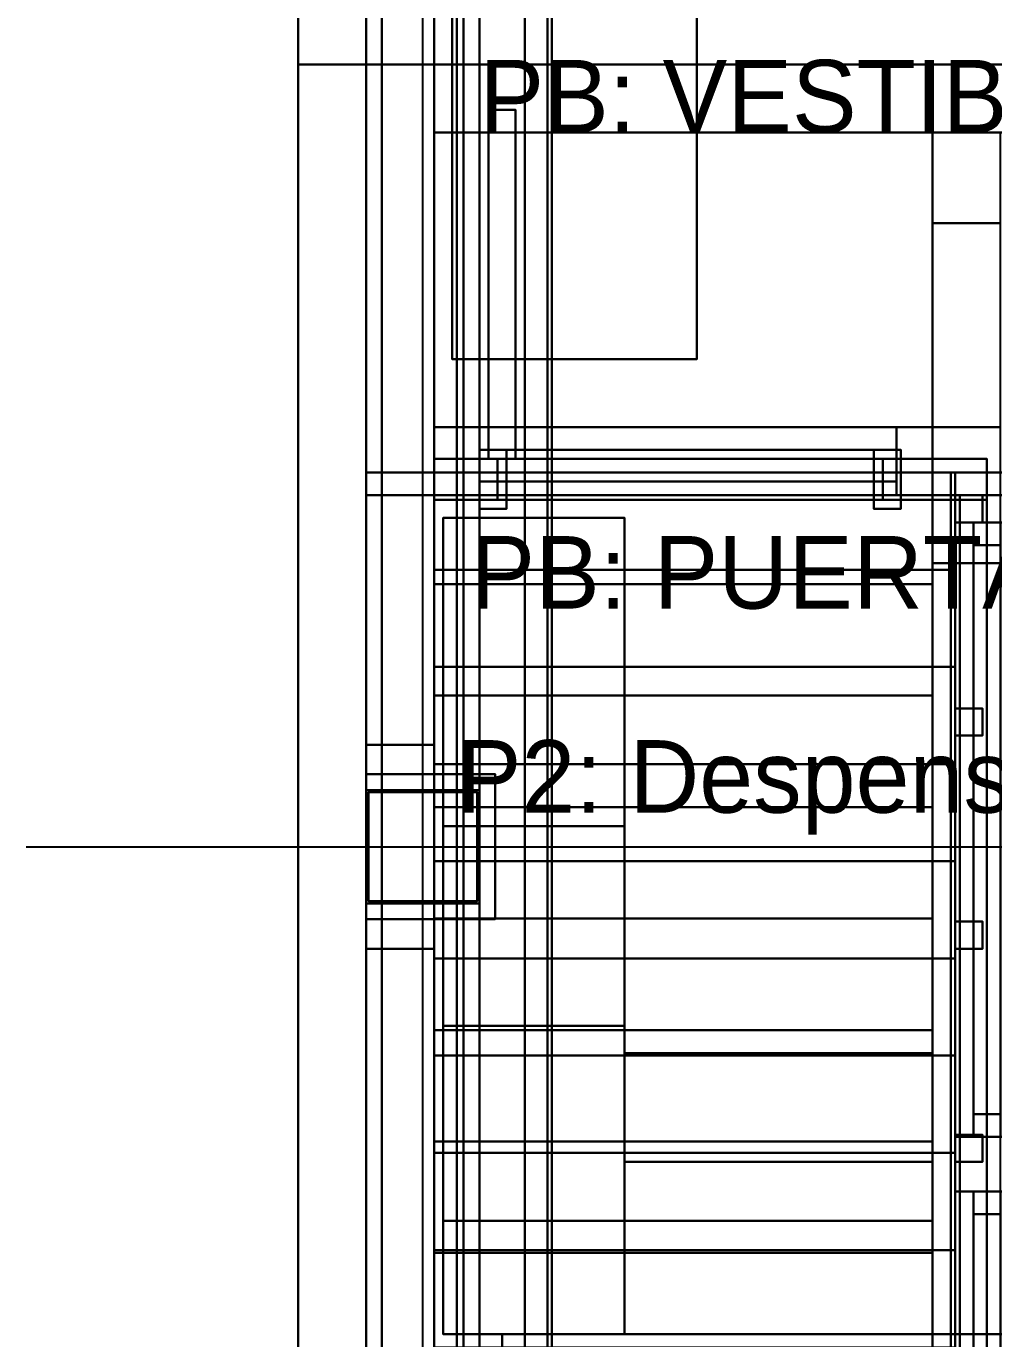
# Model space of a CAD drawing. Header units: metres. Extents: x -1 to 116, y -1 to 42.
# Drawn here: x -0.6 to 1.535, y 8.49 to 11.384 of the extents above; entities that cross this region are included whole.
import ezdxf

# ---------------------------------------------------------------- set-up
doc = ezdxf.new("R2010")
doc.units = ezdxf.units.M
for name, color, linetype in [('BALCONES_BARANDAS_3D', 30, 'CONTINUOUS'), ('CANALON_OCULTO_PROPIO_3D', 8, 'CONTINUOUS'), ('CARPINTERIA_RUSTICA_3D', 8, 'CONTINUOUS'), ('CERCA_PERIMETRAL_3D', 8, 'CONTINUOUS'), ('COLUMNAS_3D', 1, 'CONTINUOUS'), ('CUBIERTA_CHALET_3D', 9, 'CONTINUOUS'), ('EJES_ESTRUCTURALES', 1, 'CONTINUOUS'), ('ESCALERA_2D', 7, 'CONTINUOUS'), ('ESCALERA_3D', 7, 'CONTINUOUS'), ('ESTRUCTURA_MADERA_CHALET_3D', 34, 'CONTINUOUS'), ('LOSA_PISO_3D', 8, 'CONTINUOUS'), ('MUROS_EXTERIORES_3D', 7, 'CONTINUOUS'), ('MUROS_INTERIORES_3D', 7, 'CONTINUOUS'), ('P2_COLUMNAS_3D', 1, 'CONTINUOUS'), ('P2_LOSA_PISO_3D', 8, 'CONTINUOUS'), ('P2_MUROS_EXT_3D', 34, 'CONTINUOUS'), ('P2_MUROS_INT_3D', 6, 'CONTINUOUS'), ('P2_ROTULOS', 6, 'CONTINUOUS'), ('P3_COLUMNAS_METAL_NEGRO_3D', 8, 'CONTINUOUS'), ('P3_ESCALERA_3D', 30, 'CONTINUOUS'), ('P3_LOSA_STEELDECK_3D', 8, 'CONTINUOUS'), ('P3_MOBILIARIO_PRIVADO_3D', 34, 'CONTINUOUS'), ('P3_MUROS_EXT_3D', 34, 'CONTINUOUS'), ('ROTULOS_TEXTO', 2, 'CONTINUOUS'), ('SOTANO_COLUMNAS_3D', 1, 'CONTINUOUS'), ('SOTANO_LOSA_3D', 8, 'CONTINUOUS'), ('SOTANO_MUROS_EXT_3D', 4, 'CONTINUOUS'), ('SOTANO_MUROS_INT_3D', 4, 'CONTINUOUS'), ('TERRENO_3D', 3, 'CONTINUOUS')]:
    doc.layers.add(name, color=color, linetype=linetype)

msp = doc.modelspace()

# ---------------------------------------------------------------- linework, layer by layer
at = {"layer": 'BALCONES_BARANDAS_3D', "color": 30}
for points in [[(1.44, 7.45, 3.92), (1.52, 7.45, 3.92), (1.52, 10.4, 6.92), (1.44, 10.4, 6.92)], [(1.44, 7.45, 4), (1.52, 7.45, 4), (1.52, 10.4, 7), (1.44, 10.4, 7)], [(1.44, 10.4, 6.92), (1.52, 10.4, 6.92), (1.52, 10.4, 7), (1.44, 10.4, 7)], [(1.44, 7.45, 3.92), (1.44, 10.4, 6.92), (1.44, 10.4, 7), (1.44, 7.45, 4)], [(1.52, 7.45, 3.92), (1.52, 10.4, 6.92), (1.52, 10.4, 7), (1.52, 7.45, 4)], [(1.44, 7.4, 6.97), (1.6, 7.4, 6.97), (1.6, 10.35, 6.97), (1.44, 10.35, 6.97)], [(1.44, 7.4, 7.05), (1.6, 7.4, 7.05), (1.6, 10.35, 7.05), (1.44, 10.35, 7.05)], [(1.44, 10.35, 6.97), (1.6, 10.35, 6.97), (1.6, 10.35, 7.05), (1.44, 10.35, 7.05)], [(1.44, 7.4, 6.97), (1.44, 10.35, 6.97), (1.44, 10.35, 7.05), (1.44, 7.4, 7.05)], [(1.45, 10.29, 6), (1.51, 10.29, 6), (1.51, 10.35, 6), (1.45, 10.35, 6)], [(1.45, 10.29, 6.94), (1.51, 10.29, 6.94), (1.51, 10.35, 6.94), (1.45, 10.35, 6.94)], [(1.45, 10.35, 6), (1.51, 10.35, 6), (1.51, 10.35, 6.94), (1.45, 10.35, 6.94)], [(1.45, 10.29, 6), (1.45, 10.35, 6), (1.45, 10.35, 6.94), (1.45, 10.29, 6.94)], [(1.45, 10.29, 6), (1.59, 10.29, 6), (1.59, 10.35, 6), (1.45, 10.35, 6)], [(1.45, 10.29, 7.05), (1.59, 10.29, 7.05), (1.59, 10.35, 7.05), (1.45, 10.35, 7.05)], [(1.45, 10.35, 6), (1.59, 10.35, 6), (1.59, 10.35, 7.05), (1.45, 10.35, 7.05)], [(1.45, 10.29, 6), (1.45, 10.35, 6), (1.45, 10.35, 7.05), (1.45, 10.29, 7.05)], [(1.46, 7.4, 6.05), (1.58, 7.4, 6.05), (1.58, 10.35, 6.05), (1.46, 10.35, 6.05)], [(1.46, 7.4, 6.13), (1.58, 7.4, 6.13), (1.58, 10.35, 6.13), (1.46, 10.35, 6.13)], [(1.46, 10.35, 6.05), (1.58, 10.35, 6.05), (1.58, 10.35, 6.13), (1.46, 10.35, 6.13)], [(1.46, 7.4, 6.05), (1.46, 10.35, 6.05), (1.46, 10.35, 6.13), (1.46, 7.4, 6.13)], [(1.51, 10.29, 6), (1.51, 10.35, 6), (1.51, 10.35, 6.94), (1.51, 10.29, 6.94)], [(1.45, 10.29, 6), (1.51, 10.29, 6), (1.51, 10.29, 6.94), (1.45, 10.29, 6.94)], [(1.45, 10.29, 6), (1.59, 10.29, 6), (1.59, 10.29, 7.05), (1.45, 10.29, 7.05)], [(1.49, 10.24, 6.97), (1.55, 10.24, 6.97), (1.55, 10.29, 6.97), (1.49, 10.29, 6.97)], [(1.49, 8.985, 6.13), (1.55, 8.985, 6.13), (1.55, 10.29, 6.97), (1.49, 10.29, 6.97)], [(1.49, 8.935, 6.13), (1.49, 8.985, 6.13), (1.49, 10.29, 6.97), (1.49, 10.24, 6.97)], [(1.49, 10.24, 6.13), (1.55, 10.24, 6.13), (1.55, 10.29, 6.13), (1.49, 10.29, 6.13)], [(1.49, 10.29, 6.13), (1.55, 10.29, 6.13), (1.55, 8.985, 6.97), (1.49, 8.985, 6.97)], [(1.49, 10.24, 6.13), (1.49, 10.29, 6.13), (1.49, 8.985, 6.97), (1.49, 8.935, 6.97)], [(1.49, 8.935, 6.13), (1.55, 8.935, 6.13), (1.55, 10.24, 6.97), (1.49, 10.24, 6.97)], [(1.49, 10.24, 6.13), (1.55, 10.24, 6.13), (1.55, 8.935, 6.97), (1.49, 8.935, 6.97)], [(1.45, 9.82, 5.5), (1.51, 9.82, 5.5), (1.51, 9.88, 5.5), (1.45, 9.88, 5.5)], [(1.45, 9.82, 6.44), (1.51, 9.82, 6.44), (1.51, 9.88, 6.44), (1.45, 9.88, 6.44)], [(1.45, 9.88, 5.5), (1.51, 9.88, 5.5), (1.51, 9.88, 6.44), (1.45, 9.88, 6.44)], [(1.45, 9.82, 5.5), (1.45, 9.88, 5.5), (1.45, 9.88, 6.44), (1.45, 9.82, 6.44)], [(1.51, 9.82, 5.5), (1.51, 9.88, 5.5), (1.51, 9.88, 6.44), (1.51, 9.82, 6.44)], [(1.45, 9.82, 5.5), (1.51, 9.82, 5.5), (1.51, 9.82, 6.44), (1.45, 9.82, 6.44)], [(1.45, 9.35, 5), (1.51, 9.35, 5), (1.51, 9.41, 5), (1.45, 9.41, 5)], [(1.45, 9.35, 5.94), (1.51, 9.35, 5.94), (1.51, 9.41, 5.94), (1.45, 9.41, 5.94)], [(1.45, 9.41, 5), (1.51, 9.41, 5), (1.51, 9.41, 5.94), (1.45, 9.41, 5.94)], [(1.45, 9.35, 5), (1.45, 9.41, 5), (1.45, 9.41, 5.94), (1.45, 9.35, 5.94)], [(1.51, 9.35, 5), (1.51, 9.41, 5), (1.51, 9.41, 5.94), (1.51, 9.35, 5.94)], [(1.45, 9.35, 5), (1.51, 9.35, 5), (1.51, 9.35, 5.94), (1.45, 9.35, 5.94)], [(1.49, 8.935, 6.13), (1.55, 8.935, 6.13), (1.55, 8.985, 6.13), (1.49, 8.985, 6.13)], [(1.49, 8.935, 6.97), (1.55, 8.935, 6.97), (1.55, 8.985, 6.97), (1.49, 8.985, 6.97)], [(1.45, 8.88, 4.5), (1.51, 8.88, 4.5), (1.51, 8.94, 4.5), (1.45, 8.94, 4.5)], [(1.45, 8.88, 5.44), (1.51, 8.88, 5.44), (1.51, 8.94, 5.44), (1.45, 8.94, 5.44)], [(1.45, 8.94, 4.5), (1.51, 8.94, 4.5), (1.51, 8.94, 5.44), (1.45, 8.94, 5.44)], [(1.45, 8.88, 4.5), (1.45, 8.94, 4.5), (1.45, 8.94, 5.44), (1.45, 8.88, 5.44)], [(1.45, 8.815, 6), (1.59, 8.815, 6), (1.59, 8.935, 6), (1.45, 8.935, 6)], [(1.45, 8.815, 7.05), (1.59, 8.815, 7.05), (1.59, 8.935, 7.05), (1.45, 8.935, 7.05)], [(1.45, 8.935, 6), (1.59, 8.935, 6), (1.59, 8.935, 7.05), (1.45, 8.935, 7.05)], [(1.45, 8.815, 6), (1.45, 8.935, 6), (1.45, 8.935, 7.05), (1.45, 8.815, 7.05)], [(1.51, 8.88, 4.5), (1.51, 8.94, 4.5), (1.51, 8.94, 5.44), (1.51, 8.88, 5.44)], [(1.45, 8.88, 4.5), (1.51, 8.88, 4.5), (1.51, 8.88, 5.44), (1.45, 8.88, 5.44)], [(1.45, 8.815, 6), (1.59, 8.815, 6), (1.59, 8.815, 7.05), (1.45, 8.815, 7.05)], [(1.49, 8.765, 6.97), (1.55, 8.765, 6.97), (1.55, 8.815, 6.97), (1.49, 8.815, 6.97)], [(1.49, 7.51, 6.13), (1.55, 7.51, 6.13), (1.55, 8.815, 6.97), (1.49, 8.815, 6.97)], [(1.49, 7.46, 6.13), (1.49, 7.51, 6.13), (1.49, 8.815, 6.97), (1.49, 8.765, 6.97)], [(1.49, 8.765, 6.13), (1.55, 8.765, 6.13), (1.55, 8.815, 6.13), (1.49, 8.815, 6.13)], [(1.49, 8.815, 6.13), (1.55, 8.815, 6.13), (1.55, 7.51, 6.97), (1.49, 7.51, 6.97)], [(1.49, 8.765, 6.13), (1.49, 8.815, 6.13), (1.49, 7.51, 6.97), (1.49, 7.46, 6.97)], [(1.49, 7.46, 6.13), (1.55, 7.46, 6.13), (1.55, 8.765, 6.97), (1.49, 8.765, 6.97)], [(1.49, 8.765, 6.13), (1.55, 8.765, 6.13), (1.55, 7.46, 6.97), (1.49, 7.46, 6.97)]]:
    msp.add_3dface(points, dxfattribs=at)
at = {"layer": 'CANALON_OCULTO_PROPIO_3D', "color": 8}
for points in [[(0.15, 7.45, 9.28), (0.35, 7.45, 9.28), (0.35, 24.71, 9.28), (0.15, 24.71, 9.28)], [(0.15, 7.45, 9.34), (0.35, 7.45, 9.34), (0.35, 24.71, 9.34), (0.15, 24.71, 9.34)], [(0.15, 7.45, 9.28), (0.15, 24.71, 9.28), (0.15, 24.71, 9.34), (0.15, 7.45, 9.34)], [(0.3, 7.45, 8.82), (0.55, 7.45, 8.82), (0.55, 24.71, 8.82), (0.3, 24.71, 8.82)], [(0.3, 7.45, 8.88), (0.55, 7.45, 8.88), (0.55, 24.71, 8.88), (0.3, 24.71, 8.88)], [(0.3, 7.45, 8.82), (0.3, 24.71, 8.82), (0.3, 24.71, 8.88), (0.3, 7.45, 8.88)], [(0.35, 7.45, 9.28), (0.35, 24.71, 9.28), (0.35, 24.71, 9.34), (0.35, 7.45, 9.34)], [(0.5, 7.45, 8.88), (0.56, 7.45, 8.88), (0.56, 24.71, 8.88), (0.5, 24.71, 8.88)], [(0.5, 7.45, 9.02), (0.56, 7.45, 9.02), (0.56, 24.71, 9.02), (0.5, 24.71, 9.02)], [(0.5, 7.45, 8.88), (0.5, 24.71, 8.88), (0.5, 24.71, 9.02), (0.5, 7.45, 9.02)], [(0.55, 7.45, 8.82), (0.55, 24.71, 8.82), (0.55, 24.71, 8.88), (0.55, 7.45, 8.88)], [(0.56, 7.45, 8.88), (0.56, 24.71, 8.88), (0.56, 24.71, 9.02), (0.56, 7.45, 9.02)]]:
    msp.add_3dface(points, dxfattribs=at)
at = {"layer": 'CARPINTERIA_RUSTICA_3D', "color": 30}
for points in [[(0.42, 10.43, 3.02), (0.48, 10.43, 3.02), (0.48, 11.2, 3.02), (0.42, 11.2, 3.02)], [(0.42, 10.43, 5.08), (0.48, 10.43, 5.08), (0.48, 11.2, 5.08), (0.42, 11.2, 5.08)], [(0.42, 11.2, 3.02), (0.48, 11.2, 3.02), (0.48, 11.2, 5.08), (0.42, 11.2, 5.08)], [(0.42, 10.43, 3.02), (0.42, 11.2, 3.02), (0.42, 11.2, 5.08), (0.42, 10.43, 5.08)], [(0.48, 10.43, 3.02), (0.48, 11.2, 3.02), (0.48, 11.2, 5.08), (0.48, 10.43, 5.08)], [(0.42, 10.43, 3.02), (0.48, 10.43, 3.02), (0.48, 10.43, 5.08), (0.42, 10.43, 5.08)]]:
    msp.add_3dface(points, dxfattribs=at)
at = {"layer": 'CARPINTERIA_RUSTICA_3D', "color": 8}
for points in [[(0.4, 10.38, 0.02), (1.32, 10.38, 0.02), (1.32, 10.45, 0.02), (0.4, 10.45, 0.02)], [(0.4, 10.38, 2.1), (1.32, 10.38, 2.1), (1.32, 10.45, 2.1), (0.4, 10.45, 2.1)], [(0.4, 10.45, 0.02), (1.32, 10.45, 0.02), (1.32, 10.45, 2.1), (0.4, 10.45, 2.1)], [(0.4, 10.38, 0.02), (0.4, 10.45, 0.02), (0.4, 10.45, 2.1), (0.4, 10.38, 2.1)], [(1.32, 10.38, 0.02), (1.32, 10.45, 0.02), (1.32, 10.45, 2.1), (1.32, 10.38, 2.1)], [(0.4, 10.38, 0.02), (1.32, 10.38, 0.02), (1.32, 10.38, 2.1), (0.4, 10.38, 2.1)]]:
    msp.add_3dface(points, dxfattribs=at)
at = {"layer": 'CARPINTERIA_RUSTICA_3D', "color": 34}
for points in [[(0.4, 10.32, 3), (0.46, 10.32, 3), (0.46, 10.45, 3), (0.4, 10.45, 3)], [(0.4, 10.32, 5.1), (0.46, 10.32, 5.1), (0.46, 10.45, 5.1), (0.4, 10.45, 5.1)], [(0.4, 10.45, 3), (0.46, 10.45, 3), (0.46, 10.45, 5.1), (0.4, 10.45, 5.1)], [(0.4, 10.32, 3), (0.4, 10.45, 3), (0.4, 10.45, 5.1), (0.4, 10.32, 5.1)], [(0.46, 10.32, 3), (0.46, 10.45, 3), (0.46, 10.45, 5.1), (0.46, 10.32, 5.1)], [(1.27, 10.32, 3), (1.33, 10.32, 3), (1.33, 10.45, 3), (1.27, 10.45, 3)], [(1.27, 10.32, 5.1), (1.33, 10.32, 5.1), (1.33, 10.45, 5.1), (1.27, 10.45, 5.1)], [(1.27, 10.45, 3), (1.33, 10.45, 3), (1.33, 10.45, 5.1), (1.27, 10.45, 5.1)], [(1.27, 10.32, 3), (1.27, 10.45, 3), (1.27, 10.45, 5.1), (1.27, 10.32, 5.1)], [(1.33, 10.32, 3), (1.33, 10.45, 3), (1.33, 10.45, 5.1), (1.33, 10.32, 5.1)], [(0.4, 10.32, 3), (0.46, 10.32, 3), (0.46, 10.32, 5.1), (0.4, 10.32, 5.1)], [(1.27, 10.32, 3), (1.33, 10.32, 3), (1.33, 10.32, 5.1), (1.27, 10.32, 5.1)]]:
    msp.add_3dface(points, dxfattribs=at)
at = {"layer": 'CERCA_PERIMETRAL_3D', "color": 8}
for points in [[(0, 11.3), (0.15, 11.3), (0.15, 24.706), (0, 24.706)], [(0, 11.3, 2.5), (0.15, 11.3, 2.5), (0.15, 24.706, 2.5), (0, 24.706, 2.5)], [(0, 11.3), (0, 24.706), (0, 24.706, 2.5), (0, 11.3, 2.5)], [(0.15, 11.3), (0.15, 24.706), (0.15, 24.706, 2.5), (0.15, 11.3, 2.5)], [(0, 0, -2.55), (0.15, 0, -2.55), (0.15, 11.3, -2.55), (0, 11.3, -2.55)], [(0, 0, 2.5), (0.15, 0, 2.5), (0.15, 11.3, 2.5), (0, 11.3, 2.5)], [(0, 11.3, -2.55), (0.15, 11.3, -2.55), (0.15, 11.3, 2.5), (0, 11.3, 2.5)], [(0, 0, -2.55), (0, 11.3, -2.55), (0, 11.3, 2.5), (0, 0, 2.5)], [(0, 11.3), (0.15, 11.3), (0.15, 11.3, 2.5), (0, 11.3, 2.5)], [(0.15, 0, -2.55), (0.15, 11.3, -2.55), (0.15, 11.3, 2.5), (0.15, 0, 2.5)]]:
    msp.add_3dface(points, dxfattribs=at)
at = {"layer": 'COLUMNAS_3D', "color": 1}
for points in [[(0.15, 9.45), (0.4, 9.45), (0.4, 9.7), (0.15, 9.7)], [(0.15, 9.45, 2.85), (0.4, 9.45, 2.85), (0.4, 9.7, 2.85), (0.15, 9.7, 2.85)], [(0.15, 9.7), (0.4, 9.7), (0.4, 9.7, 2.85), (0.15, 9.7, 2.85)], [(0.15, 9.45), (0.15, 9.7), (0.15, 9.7, 2.85), (0.15, 9.45, 2.85)], [(0.4, 9.45), (0.4, 9.7), (0.4, 9.7, 2.85), (0.4, 9.45, 2.85)], [(0.15, 9.45), (0.4, 9.45), (0.4, 9.45, 2.85), (0.15, 9.45, 2.85)]]:
    msp.add_3dface(points, dxfattribs=at)
at = {"layer": 'CUBIERTA_CHALET_3D', "color": 9}
for points in [[(0.4, 7.45, 8.9188), (2.45, 7.45, 10.1997), (2.45, 24.71, 10.1997), (0.4, 24.71, 8.9188)], [(0.4, 7.45, 9.0988), (2.45, 7.45, 10.3797), (2.45, 24.71, 10.3797), (0.4, 24.71, 9.0988)], [(0.4, 7.45, 8.9188), (0.4, 24.71, 8.9188), (0.4, 24.71, 9.0988), (0.4, 7.45, 9.0988)]]:
    msp.add_3dface(points, dxfattribs=at)
at = {"layer": 'EJES_ESTRUCTURALES', "color": 1}
for p, q in [((0.275, 1.8), (0.275, 25.51)), ((-0.6, 9.575), (10.4, 9.575))]:
    msp.add_line(p, q, dxfattribs=at)
at = {"layer": 'ESCALERA_2D', "color": 7}
for p, q in [((0.3, 10.1542), (1.4, 10.1542)), ((0.3, 9.9083), (1.4, 9.9083)), ((0.3, 9.6625), (1.4, 9.6625)), ((0.3, 9.4167), (1.4, 9.4167)), ((0.3, 9.1708), (1.4, 9.1708)), ((0.3, 8.925), (1.4, 8.925)), ((0.3, 8.6792), (1.4, 8.6792))]:
    msp.add_line(p, q, dxfattribs=at)
at = {"layer": 'ESCALERA_3D', "color": 7}
for points in [[(0.3, 10.1542, -0.55), (1.4, 10.1542, -0.55), (1.4, 10.4, -0.55), (0.3, 10.4, -0.55)], [(0.3, 10.1542), (1.4, 10.1542), (1.4, 10.4), (0.3, 10.4)], [(0.3, 10.4, -0.55), (1.4, 10.4, -0.55), (1.4, 10.4), (0.3, 10.4)], [(0.3, 10.1542, -0.55), (0.3, 10.4, -0.55), (0.3, 10.4), (0.3, 10.1542)], [(1.4, 10.1542, -0.55), (1.4, 10.4, -0.55), (1.4, 10.4), (1.4, 10.1542)], [(0.3, 10.1542, -0.55), (1.4, 10.1542, -0.55), (1.4, 10.1542), (0.3, 10.1542)], [(0.3, 9.9083, -0.7625), (1.4, 9.9083, -0.7625), (1.4, 10.1542, -0.7625), (0.3, 10.1542, -0.7625)], [(0.3, 9.9083, -0.2125), (1.4, 9.9083, -0.2125), (1.4, 10.1542, -0.2125), (0.3, 10.1542, -0.2125)], [(0.3, 10.1542, -0.7625), (1.4, 10.1542, -0.7625), (1.4, 10.1542, -0.2125), (0.3, 10.1542, -0.2125)], [(0.3, 9.9083, -0.7625), (0.3, 10.1542, -0.7625), (0.3, 10.1542, -0.2125), (0.3, 9.9083, -0.2125)], [(1.4, 9.9083, -0.7625), (1.4, 10.1542, -0.7625), (1.4, 10.1542, -0.2125), (1.4, 9.9083, -0.2125)], [(0.3, 9.9083, -0.7625), (1.4, 9.9083, -0.7625), (1.4, 9.9083, -0.2125), (0.3, 9.9083, -0.2125)], [(0.3, 9.6625, -0.975), (1.4, 9.6625, -0.975), (1.4, 9.9083, -0.975), (0.3, 9.9083, -0.975)], [(0.3, 9.6625, -0.425), (1.4, 9.6625, -0.425), (1.4, 9.9083, -0.425), (0.3, 9.9083, -0.425)], [(0.3, 9.9083, -0.975), (1.4, 9.9083, -0.975), (1.4, 9.9083, -0.425), (0.3, 9.9083, -0.425)], [(0.3, 9.6625, -0.975), (0.3, 9.9083, -0.975), (0.3, 9.9083, -0.425), (0.3, 9.6625, -0.425)], [(1.4, 9.6625, -0.975), (1.4, 9.9083, -0.975), (1.4, 9.9083, -0.425), (1.4, 9.6625, -0.425)], [(0.3, 9.6625, -0.975), (1.4, 9.6625, -0.975), (1.4, 9.6625, -0.425), (0.3, 9.6625, -0.425)], [(0.3, 9.4167, -1.1875), (1.4, 9.4167, -1.1875), (1.4, 9.6625, -1.1875), (0.3, 9.6625, -1.1875)], [(0.3, 9.4167, -0.6375), (1.4, 9.4167, -0.6375), (1.4, 9.6625, -0.6375), (0.3, 9.6625, -0.6375)], [(0.3, 9.6625, -1.1875), (1.4, 9.6625, -1.1875), (1.4, 9.6625, -0.6375), (0.3, 9.6625, -0.6375)], [(0.3, 9.4167, -1.1875), (0.3, 9.6625, -1.1875), (0.3, 9.6625, -0.6375), (0.3, 9.4167, -0.6375)], [(1.4, 9.4167, -1.1875), (1.4, 9.6625, -1.1875), (1.4, 9.6625, -0.6375), (1.4, 9.4167, -0.6375)], [(0.3, 9.4167, -1.1875), (1.4, 9.4167, -1.1875), (1.4, 9.4167, -0.6375), (0.3, 9.4167, -0.6375)], [(0.3, 9.1708, -1.4), (1.4, 9.1708, -1.4), (1.4, 9.4167, -1.4), (0.3, 9.4167, -1.4)], [(0.3, 9.1708, -0.85), (1.4, 9.1708, -0.85), (1.4, 9.4167, -0.85), (0.3, 9.4167, -0.85)], [(0.3, 9.4167, -1.4), (1.4, 9.4167, -1.4), (1.4, 9.4167, -0.85), (0.3, 9.4167, -0.85)], [(0.3, 9.1708, -1.4), (0.3, 9.4167, -1.4), (0.3, 9.4167, -0.85), (0.3, 9.1708, -0.85)], [(1.4, 9.1708, -1.4), (1.4, 9.4167, -1.4), (1.4, 9.4167, -0.85), (1.4, 9.1708, -0.85)], [(0.3, 9.1708, -1.4), (1.4, 9.1708, -1.4), (1.4, 9.1708, -0.85), (0.3, 9.1708, -0.85)], [(0.3, 8.925, -1.6125), (1.4, 8.925, -1.6125), (1.4, 9.1708, -1.6125), (0.3, 9.1708, -1.6125)], [(0.3, 8.925, -1.0625), (1.4, 8.925, -1.0625), (1.4, 9.1708, -1.0625), (0.3, 9.1708, -1.0625)], [(0.3, 9.1708, -1.6125), (1.4, 9.1708, -1.6125), (1.4, 9.1708, -1.0625), (0.3, 9.1708, -1.0625)], [(0.3, 8.925, -1.6125), (0.3, 9.1708, -1.6125), (0.3, 9.1708, -1.0625), (0.3, 8.925, -1.0625)], [(1.4, 8.925, -1.6125), (1.4, 9.1708, -1.6125), (1.4, 9.1708, -1.0625), (1.4, 8.925, -1.0625)], [(0.3, 8.925, -1.6125), (1.4, 8.925, -1.6125), (1.4, 8.925, -1.0625), (0.3, 8.925, -1.0625)], [(0.3, 8.6792, -2.55), (1.4, 8.6792, -2.55), (1.4, 8.925, -2.55), (0.3, 8.925, -2.55)], [(0.3, 8.6792, -1.275), (1.4, 8.6792, -1.275), (1.4, 8.925, -1.275), (0.3, 8.925, -1.275)], [(0.3, 8.925, -2.55), (1.4, 8.925, -2.55), (1.4, 8.925, -1.275), (0.3, 8.925, -1.275)], [(0.3, 8.6792, -2.55), (0.3, 8.925, -2.55), (0.3, 8.925, -1.275), (0.3, 8.6792, -1.275)], [(1.4, 8.6792, -2.55), (1.4, 8.925, -2.55), (1.4, 8.925, -1.275), (1.4, 8.6792, -1.275)], [(0.3, 8.6792, -2.55), (1.4, 8.6792, -2.55), (1.4, 8.6792, -1.275), (0.3, 8.6792, -1.275)], [(0.3, 8.4333, -2.55), (1.4, 8.4333, -2.55), (1.4, 8.6792, -2.55), (0.3, 8.6792, -2.55)], [(0.3, 8.4333, -1.4875), (1.4, 8.4333, -1.4875), (1.4, 8.6792, -1.4875), (0.3, 8.6792, -1.4875)], [(0.3, 8.6792, -2.55), (1.4, 8.6792, -2.55), (1.4, 8.6792, -1.4875), (0.3, 8.6792, -1.4875)], [(0.3, 8.4333, -2.55), (0.3, 8.6792, -2.55), (0.3, 8.6792, -1.4875), (0.3, 8.4333, -1.4875)], [(1.4, 8.4333, -2.55), (1.4, 8.6792, -2.55), (1.4, 8.6792, -1.4875), (1.4, 8.4333, -1.4875)]]:
    msp.add_3dface(points, dxfattribs=at)
at = {"layer": 'ESTRUCTURA_MADERA_CHALET_3D', "color": 34}
for points in [[(0.32, 8.5, 3.42), (0.72, 8.5, 3.42), (0.72, 10.3, 3.42), (0.32, 10.3, 3.42)], [(0.32, 8.5, 3.46), (0.72, 8.5, 3.46), (0.72, 10.3, 3.46), (0.32, 10.3, 3.46)], [(0.32, 10.3, 3.42), (0.72, 10.3, 3.42), (0.72, 10.3, 3.46), (0.32, 10.3, 3.46)], [(0.32, 8.5, 3.42), (0.32, 10.3, 3.42), (0.32, 10.3, 3.46), (0.32, 8.5, 3.46)], [(0.32, 8.75, 3.85), (0.72, 8.75, 3.85), (0.72, 10.3, 3.85), (0.32, 10.3, 3.85)], [(0.32, 8.75, 3.89), (0.72, 8.75, 3.89), (0.72, 10.3, 3.89), (0.32, 10.3, 3.89)], [(0.32, 10.3, 3.85), (0.72, 10.3, 3.85), (0.72, 10.3, 3.89), (0.32, 10.3, 3.89)], [(0.32, 8.75, 3.85), (0.32, 10.3, 3.85), (0.32, 10.3, 3.89), (0.32, 8.75, 3.89)], [(0.32, 9.18, 4.28), (0.72, 9.18, 4.28), (0.72, 10.3, 4.28), (0.32, 10.3, 4.28)], [(0.32, 9.18, 4.32), (0.72, 9.18, 4.32), (0.72, 10.3, 4.32), (0.32, 10.3, 4.32)], [(0.32, 10.3, 4.28), (0.72, 10.3, 4.28), (0.72, 10.3, 4.32), (0.32, 10.3, 4.32)], [(0.32, 9.18, 4.28), (0.32, 10.3, 4.28), (0.32, 10.3, 4.32), (0.32, 9.18, 4.32)], [(0.32, 9.62, 4.72), (0.72, 9.62, 4.72), (0.72, 10.3, 4.72), (0.32, 10.3, 4.72)], [(0.32, 9.62, 4.76), (0.72, 9.62, 4.76), (0.72, 10.3, 4.76), (0.32, 10.3, 4.76)], [(0.32, 10.3, 4.72), (0.72, 10.3, 4.72), (0.72, 10.3, 4.76), (0.32, 10.3, 4.76)], [(0.32, 9.62, 4.72), (0.32, 10.3, 4.72), (0.32, 10.3, 4.76), (0.32, 9.62, 4.76)], [(0.72, 8.5, 3.42), (0.72, 10.3, 3.42), (0.72, 10.3, 3.46), (0.72, 8.5, 3.46)], [(0.72, 8.75, 3.85), (0.72, 10.3, 3.85), (0.72, 10.3, 3.89), (0.72, 8.75, 3.89)], [(0.72, 9.18, 4.28), (0.72, 10.3, 4.28), (0.72, 10.3, 4.32), (0.72, 9.18, 4.32)], [(0.72, 9.62, 4.72), (0.72, 10.3, 4.72), (0.72, 10.3, 4.76), (0.72, 9.62, 4.76)], [(0.32, 9.62, 4.72), (0.72, 9.62, 4.72), (0.72, 9.62, 4.76), (0.32, 9.62, 4.76)], [(0.32, 9.18, 4.28), (0.72, 9.18, 4.28), (0.72, 9.18, 4.32), (0.32, 9.18, 4.32)], [(0.72, 8.75, 3.85), (1.4, 8.75, 3.85), (1.4, 9.12, 3.85), (0.72, 9.12, 3.85)], [(0.72, 8.75, 3.89), (1.4, 8.75, 3.89), (1.4, 9.12, 3.89), (0.72, 9.12, 3.89)], [(0.72, 9.12, 3.85), (1.4, 9.12, 3.85), (1.4, 9.12, 3.89), (0.72, 9.12, 3.89)], [(0.72, 8.75, 3.85), (0.72, 9.12, 3.85), (0.72, 9.12, 3.89), (0.72, 8.75, 3.89)], [(1.4, 8.75, 3.85), (1.4, 9.12, 3.85), (1.4, 9.12, 3.89), (1.4, 8.75, 3.89)], [(0.72, 8.5, 3.42), (1.4, 8.5, 3.42), (1.4, 8.88, 3.42), (0.72, 8.88, 3.42)], [(0.72, 8.5, 3.46), (1.4, 8.5, 3.46), (1.4, 8.88, 3.46), (0.72, 8.88, 3.46)], [(0.72, 8.88, 3.42), (1.4, 8.88, 3.42), (1.4, 8.88, 3.46), (0.72, 8.88, 3.46)], [(0.72, 8.5, 3.42), (0.72, 8.88, 3.42), (0.72, 8.88, 3.46), (0.72, 8.5, 3.46)], [(1.4, 8.5, 3.42), (1.4, 8.88, 3.42), (1.4, 8.88, 3.46), (1.4, 8.5, 3.46)], [(0.32, 8.75, 3.85), (0.72, 8.75, 3.85), (0.72, 8.75, 3.89), (0.32, 8.75, 3.89)], [(0.72, 8.75, 3.85), (1.4, 8.75, 3.85), (1.4, 8.75, 3.89), (0.72, 8.75, 3.89)], [(0.32, 8.5, 3.42), (0.72, 8.5, 3.42), (0.72, 8.5, 3.46), (0.32, 8.5, 3.46)], [(0.45, 8.35, 8.67), (9.15, 8.35, 8.67), (9.15, 8.5, 8.67), (0.45, 8.5, 8.67)], [(0.45, 8.35, 8.85), (9.15, 8.35, 8.85), (9.15, 8.5, 8.85), (0.45, 8.5, 8.85)], [(0.45, 8.5, 8.67), (9.15, 8.5, 8.67), (9.15, 8.5, 8.85), (0.45, 8.5, 8.85)], [(0.45, 8.35, 8.67), (0.45, 8.5, 8.67), (0.45, 8.5, 8.85), (0.45, 8.35, 8.85)], [(0.72, 8.5, 3.42), (1.4, 8.5, 3.42), (1.4, 8.5, 3.46), (0.72, 8.5, 3.46)]]:
    msp.add_3dface(points, dxfattribs=at)
at = {"layer": 'LOSA_PISO_3D', "color": 8}
for points in [[(0.15, 10.35, -0.15), (9.15, 10.35, -0.15), (9.15, 24.71, -0.15), (0.15, 24.71, -0.15)], [(0.15, 10.35), (9.15, 10.35), (9.15, 24.71), (0.15, 24.71)], [(0.15, 10.35, -0.15), (0.15, 24.71, -0.15), (0.15, 24.71), (0.15, 10.35)], [(0.15, 7.4, -0.15), (0.3, 7.4, -0.15), (0.3, 10.35, -0.15), (0.15, 10.35, -0.15)], [(0.15, 7.4), (0.3, 7.4), (0.3, 10.35), (0.15, 10.35)], [(0.15, 10.35, -0.15), (0.3, 10.35, -0.15), (0.3, 10.35), (0.15, 10.35)], [(0.15, 7.4, -0.15), (0.15, 10.35, -0.15), (0.15, 10.35), (0.15, 7.4)], [(0.15, 10.35, -0.15), (9.15, 10.35, -0.15), (9.15, 10.35), (0.15, 10.35)], [(0.3, 7.4, -0.15), (0.3, 10.35, -0.15), (0.3, 10.35), (0.3, 7.4)], [(1.4, 7.4, -0.15), (9.15, 7.4, -0.15), (9.15, 10.35, -0.15), (1.4, 10.35, -0.15)], [(1.4, 7.4), (9.15, 7.4), (9.15, 10.35), (1.4, 10.35)], [(1.4, 10.35, -0.15), (9.15, 10.35, -0.15), (9.15, 10.35), (1.4, 10.35)], [(1.4, 7.4, -0.15), (1.4, 10.35, -0.15), (1.4, 10.35), (1.4, 7.4)]]:
    msp.add_3dface(points, dxfattribs=at)
at = {"layer": 'MUROS_EXTERIORES_3D', "color": 7}
for points in [[(0.15, 3), (0.3, 3), (0.3, 24.71), (0.15, 24.71)], [(0.15, 3, 2.85), (0.3, 3, 2.85), (0.3, 24.71, 2.85), (0.15, 24.71, 2.85)], [(0.15, 3), (0.15, 24.71), (0.15, 24.71, 2.85), (0.15, 3, 2.85)], [(0.3, 3), (0.3, 24.71), (0.3, 24.71, 2.85), (0.3, 3, 2.85)]]:
    msp.add_3dface(points, dxfattribs=at)
at = {"layer": 'MUROS_INTERIORES_3D', "color": 7}
for points in [[(0.3, 10.35), (0.4, 10.35), (0.4, 10.5), (0.3, 10.5)], [(0.3, 10.35, 2.85), (0.4, 10.35, 2.85), (0.4, 10.5, 2.85), (0.3, 10.5, 2.85)], [(0.3, 10.5), (0.4, 10.5), (0.4, 10.5, 2.85), (0.3, 10.5, 2.85)], [(0.3, 10.35), (0.3, 10.5), (0.3, 10.5, 2.85), (0.3, 10.35, 2.85)], [(0.4, 10.35), (0.4, 10.5), (0.4, 10.5, 2.85), (0.4, 10.35, 2.85)], [(0.4, 10.35, 2.1), (1.32, 10.35, 2.1), (1.32, 10.5, 2.1), (0.4, 10.5, 2.1)], [(0.4, 10.35, 2.85), (1.32, 10.35, 2.85), (1.32, 10.5, 2.85), (0.4, 10.5, 2.85)], [(0.4, 10.5, 2.1), (1.32, 10.5, 2.1), (1.32, 10.5, 2.85), (0.4, 10.5, 2.85)], [(0.4, 10.35, 2.1), (0.4, 10.5, 2.1), (0.4, 10.5, 2.85), (0.4, 10.35, 2.85)], [(1.32, 10.35, 2.1), (1.32, 10.5, 2.1), (1.32, 10.5, 2.85), (1.32, 10.35, 2.85)], [(1.32, 10.35), (1.55, 10.35), (1.55, 10.5), (1.32, 10.5)], [(1.32, 10.35, 2.85), (1.55, 10.35, 2.85), (1.55, 10.5, 2.85), (1.32, 10.5, 2.85)], [(1.32, 10.5), (1.55, 10.5), (1.55, 10.5, 2.85), (1.32, 10.5, 2.85)], [(1.32, 10.35), (1.32, 10.5), (1.32, 10.5, 2.85), (1.32, 10.35, 2.85)], [(1.4, 7.4), (1.55, 7.4), (1.55, 10.5), (1.4, 10.5)], [(1.4, 7.4, 2.85), (1.55, 7.4, 2.85), (1.55, 10.5, 2.85), (1.4, 10.5, 2.85)], [(1.4, 10.5), (1.55, 10.5), (1.55, 10.5, 2.85), (1.4, 10.5, 2.85)], [(1.4, 7.4), (1.4, 10.5), (1.4, 10.5, 2.85), (1.4, 7.4, 2.85)], [(0.3, 10.35), (0.4, 10.35), (0.4, 10.35, 2.85), (0.3, 10.35, 2.85)], [(0.4, 10.35, 2.1), (1.32, 10.35, 2.1), (1.32, 10.35, 2.85), (0.4, 10.35, 2.85)], [(1.32, 10.35), (1.55, 10.35), (1.55, 10.35, 2.85), (1.32, 10.35, 2.85)]]:
    msp.add_3dface(points, dxfattribs=at)
at = {"layer": 'P2_COLUMNAS_3D', "color": 1}
for points in [[(0.15, 9.45, 3), (0.4, 9.45, 3), (0.4, 9.7, 3), (0.15, 9.7, 3)], [(0.15, 9.45, 5.85), (0.4, 9.45, 5.85), (0.4, 9.7, 5.85), (0.15, 9.7, 5.85)], [(0.15, 9.7, 3), (0.4, 9.7, 3), (0.4, 9.7, 5.85), (0.15, 9.7, 5.85)], [(0.15, 9.45, 3), (0.15, 9.7, 3), (0.15, 9.7, 5.85), (0.15, 9.45, 5.85)], [(0.4, 9.45, 3), (0.4, 9.7, 3), (0.4, 9.7, 5.85), (0.4, 9.45, 5.85)], [(0.15, 9.45, 3), (0.4, 9.45, 3), (0.4, 9.45, 5.85), (0.15, 9.45, 5.85)]]:
    msp.add_3dface(points, dxfattribs=at)
at = {"layer": 'P2_LOSA_PISO_3D', "color": 8}
for points in [[(0.15, 10.35, 2.85), (9.15, 10.35, 2.85), (9.15, 24.71, 2.85), (0.15, 24.71, 2.85)], [(0.15, 10.35, 3), (9.15, 10.35, 3), (9.15, 24.71, 3), (0.15, 24.71, 3)], [(0.15, 10.35, 2.85), (0.15, 24.71, 2.85), (0.15, 24.71, 3), (0.15, 10.35, 3)], [(0.15, 7.4, 2.85), (1.55, 7.4, 2.85), (1.55, 10.35, 2.85), (0.15, 10.35, 2.85)], [(0.15, 7.4, 3), (1.55, 7.4, 3), (1.55, 10.35, 3), (0.15, 10.35, 3)], [(0.15, 10.35, 2.85), (1.55, 10.35, 2.85), (1.55, 10.35, 3), (0.15, 10.35, 3)], [(0.15, 7.4, 2.85), (0.15, 10.35, 2.85), (0.15, 10.35, 3), (0.15, 7.4, 3)], [(0.15, 10.35, 2.85), (9.15, 10.35, 2.85), (9.15, 10.35, 3), (0.15, 10.35, 3)]]:
    msp.add_3dface(points, dxfattribs=at)
at = {"layer": 'P2_MUROS_EXT_3D', "color": 34}
for points in [[(0.15, 3, 3), (0.3, 3, 3), (0.3, 24.71, 3), (0.15, 24.71, 3)], [(0.15, 3, 5.85), (0.3, 3, 5.85), (0.3, 24.71, 5.85), (0.15, 24.71, 5.85)], [(0.15, 3, 3), (0.15, 24.71, 3), (0.15, 24.71, 5.85), (0.15, 3, 5.85)], [(0.3, 3, 3), (0.3, 24.71, 3), (0.3, 24.71, 5.85), (0.3, 3, 5.85)]]:
    msp.add_3dface(points, dxfattribs=at)
at = {"layer": 'P2_MUROS_INT_3D', "color": 34}
for points in [[(0.3, 10.34, 3), (0.44, 10.34, 3), (0.44, 10.43, 3), (0.3, 10.43, 3)], [(0.3, 10.34, 5.72), (0.44, 10.34, 5.72), (0.44, 10.43, 5.72), (0.3, 10.43, 5.72)], [(0.3, 10.43, 3), (0.44, 10.43, 3), (0.44, 10.43, 5.72), (0.3, 10.43, 5.72)], [(0.3, 10.34, 3), (0.3, 10.43, 3), (0.3, 10.43, 5.72), (0.3, 10.34, 5.72)], [(0.44, 10.34, 3), (0.44, 10.43, 3), (0.44, 10.43, 5.72), (0.44, 10.34, 5.72)], [(0.44, 10.34, 5.1), (1.29, 10.34, 5.1), (1.29, 10.43, 5.1), (0.44, 10.43, 5.1)], [(0.44, 10.34, 5.72), (1.29, 10.34, 5.72), (1.29, 10.43, 5.72), (0.44, 10.43, 5.72)], [(0.44, 10.43, 5.1), (1.29, 10.43, 5.1), (1.29, 10.43, 5.72), (0.44, 10.43, 5.72)], [(0.44, 10.34, 5.1), (0.44, 10.43, 5.1), (0.44, 10.43, 5.72), (0.44, 10.34, 5.72)], [(1.29, 10.34, 5.1), (1.29, 10.43, 5.1), (1.29, 10.43, 5.72), (1.29, 10.34, 5.72)], [(1.29, 10.34, 3), (1.52, 10.34, 3), (1.52, 10.43, 3), (1.29, 10.43, 3)], [(1.29, 10.34, 5.72), (1.52, 10.34, 5.72), (1.52, 10.43, 5.72), (1.29, 10.43, 5.72)], [(1.29, 10.43, 3), (1.52, 10.43, 3), (1.52, 10.43, 5.72), (1.29, 10.43, 5.72)], [(1.29, 10.34, 3), (1.29, 10.43, 3), (1.29, 10.43, 5.72), (1.29, 10.34, 5.72)], [(1.52, 10.34, 3), (1.52, 10.43, 3), (1.52, 10.43, 5.72), (1.52, 10.34, 5.72)], [(1.44, 7.65, 3), (1.52, 7.65, 3), (1.52, 10.4, 3), (1.44, 10.4, 3)], [(1.44, 7.65, 3.14), (1.52, 7.65, 3.14), (1.52, 10.4, 5.72), (1.44, 10.4, 5.72)], [(1.44, 10.4, 3), (1.52, 10.4, 3), (1.52, 10.4, 5.72), (1.44, 10.4, 5.72)], [(1.44, 7.65, 3), (1.44, 10.4, 3), (1.44, 10.4, 5.72), (1.44, 7.65, 3.14)], [(1.52, 7.65, 3), (1.52, 10.4, 3), (1.52, 10.4, 5.72), (1.52, 7.65, 3.14)], [(0.3, 10.34, 3), (0.44, 10.34, 3), (0.44, 10.34, 5.72), (0.3, 10.34, 5.72)], [(0.44, 10.34, 5.1), (1.29, 10.34, 5.1), (1.29, 10.34, 5.72), (0.44, 10.34, 5.72)], [(1.29, 10.34, 3), (1.52, 10.34, 3), (1.52, 10.34, 5.72), (1.29, 10.34, 5.72)]]:
    msp.add_3dface(points, dxfattribs=at)
at = {"layer": 'P3_COLUMNAS_METAL_NEGRO_3D', "color": 8}
for points in [[(0.185, 3.15, 5.8), (0.365, 3.15, 5.8), (0.365, 24.71, 5.8), (0.185, 24.71, 5.8)], [(0.185, 3.15, 5.85), (0.365, 3.15, 5.85), (0.365, 24.71, 5.85), (0.185, 24.71, 5.85)], [(0.185, 3.15, 5.8), (0.185, 24.71, 5.8), (0.185, 24.71, 5.85), (0.185, 3.15, 5.85)], [(0.365, 3.15, 5.8), (0.365, 24.71, 5.8), (0.365, 24.71, 5.85), (0.365, 3.15, 5.85)], [(0.15, 9.415, 6), (0.435, 9.415, 6), (0.435, 9.735, 6), (0.15, 9.735, 6)], [(0.15, 9.415, 6.03), (0.435, 9.415, 6.03), (0.435, 9.735, 6.03), (0.15, 9.735, 6.03)], [(0.15, 9.735, 6), (0.435, 9.735, 6), (0.435, 9.735, 6.03), (0.15, 9.735, 6.03)], [(0.15, 9.415, 6), (0.15, 9.735, 6), (0.15, 9.735, 6.03), (0.15, 9.415, 6.03)], [(0.435, 9.415, 6), (0.435, 9.735, 6), (0.435, 9.735, 6.03), (0.435, 9.415, 6.03)], [(0.155, 9.455, 6), (0.395, 9.455, 6), (0.395, 9.695, 6), (0.155, 9.695, 6)], [(0.155, 9.455, 8.8406), (0.395, 9.455, 8.8406), (0.395, 9.695, 8.8406), (0.155, 9.695, 8.8406)], [(0.155, 9.695, 6), (0.395, 9.695, 6), (0.395, 9.695, 8.8406), (0.155, 9.695, 8.8406)], [(0.155, 9.455, 6), (0.155, 9.695, 6), (0.155, 9.695, 8.8406), (0.155, 9.455, 8.8406)], [(0.395, 9.455, 6), (0.395, 9.695, 6), (0.395, 9.695, 8.8406), (0.395, 9.455, 8.8406)], [(0.155, 9.455, 6), (0.395, 9.455, 6), (0.395, 9.455, 8.8406), (0.155, 9.455, 8.8406)], [(0.15, 9.415, 6), (0.435, 9.415, 6), (0.435, 9.415, 6.03), (0.15, 9.415, 6.03)]]:
    msp.add_3dface(points, dxfattribs=at)
at = {"layer": 'P3_ESCALERA_3D', "color": 30}
for points in [[(0.3, 10.1857, 5.6457), (1.45, 10.1857, 5.6457), (1.45, 10.4, 5.6457), (0.3, 10.4, 5.6457)], [(0.3, 10.1857, 6), (1.45, 10.1857, 6), (1.45, 10.4, 6), (0.3, 10.4, 6)], [(0.3, 10.4, 5.6457), (1.45, 10.4, 5.6457), (1.45, 10.4, 6), (0.3, 10.4, 6)], [(0.3, 10.1857, 5.6457), (0.3, 10.4, 5.6457), (0.3, 10.4, 6), (0.3, 10.1857, 6)], [(1.45, 10.1857, 5.6457), (1.45, 10.4, 5.6457), (1.45, 10.4, 6), (1.45, 10.1857, 6)], [(0.3, 9.9714, 5.4314), (1.45, 9.9714, 5.4314), (1.45, 10.1857, 5.4314), (0.3, 10.1857, 5.4314)], [(0.3, 9.9714, 5.7857), (1.45, 9.9714, 5.7857), (1.45, 10.1857, 5.7857), (0.3, 10.1857, 5.7857)], [(0.3, 10.1857, 5.4314), (1.45, 10.1857, 5.4314), (1.45, 10.1857, 5.7857), (0.3, 10.1857, 5.7857)], [(0.3, 9.9714, 5.4314), (0.3, 10.1857, 5.4314), (0.3, 10.1857, 5.7857), (0.3, 9.9714, 5.7857)], [(0.3, 10.1857, 5.6457), (1.45, 10.1857, 5.6457), (1.45, 10.1857, 6), (0.3, 10.1857, 6)], [(1.45, 9.9714, 5.4314), (1.45, 10.1857, 5.4314), (1.45, 10.1857, 5.7857), (1.45, 9.9714, 5.7857)], [(0.3, 9.7571, 5.2171), (1.45, 9.7571, 5.2171), (1.45, 9.9714, 5.2171), (0.3, 9.9714, 5.2171)], [(0.3, 9.7571, 5.5714), (1.45, 9.7571, 5.5714), (1.45, 9.9714, 5.5714), (0.3, 9.9714, 5.5714)], [(0.3, 9.9714, 5.2171), (1.45, 9.9714, 5.2171), (1.45, 9.9714, 5.5714), (0.3, 9.9714, 5.5714)], [(0.3, 9.7571, 5.2171), (0.3, 9.9714, 5.2171), (0.3, 9.9714, 5.5714), (0.3, 9.7571, 5.5714)], [(0.3, 9.9714, 5.4314), (1.45, 9.9714, 5.4314), (1.45, 9.9714, 5.7857), (0.3, 9.9714, 5.7857)], [(1.45, 9.7571, 5.2171), (1.45, 9.9714, 5.2171), (1.45, 9.9714, 5.5714), (1.45, 9.7571, 5.5714)], [(0.3, 9.5429, 5.0029), (1.45, 9.5429, 5.0029), (1.45, 9.7571, 5.0029), (0.3, 9.7571, 5.0029)], [(0.3, 9.5429, 5.3571), (1.45, 9.5429, 5.3571), (1.45, 9.7571, 5.3571), (0.3, 9.7571, 5.3571)], [(0.3, 9.7571, 5.0029), (1.45, 9.7571, 5.0029), (1.45, 9.7571, 5.3571), (0.3, 9.7571, 5.3571)], [(0.3, 9.5429, 5.0029), (0.3, 9.7571, 5.0029), (0.3, 9.7571, 5.3571), (0.3, 9.5429, 5.3571)], [(0.3, 9.7571, 5.2171), (1.45, 9.7571, 5.2171), (1.45, 9.7571, 5.5714), (0.3, 9.7571, 5.5714)], [(1.45, 9.5429, 5.0029), (1.45, 9.7571, 5.0029), (1.45, 9.7571, 5.3571), (1.45, 9.5429, 5.3571)], [(0.3, 9.3286, 4.7886), (1.45, 9.3286, 4.7886), (1.45, 9.5429, 4.7886), (0.3, 9.5429, 4.7886)], [(0.3, 9.3286, 5.1429), (1.45, 9.3286, 5.1429), (1.45, 9.5429, 5.1429), (0.3, 9.5429, 5.1429)], [(0.3, 9.5429, 4.7886), (1.45, 9.5429, 4.7886), (1.45, 9.5429, 5.1429), (0.3, 9.5429, 5.1429)], [(0.3, 9.3286, 4.7886), (0.3, 9.5429, 4.7886), (0.3, 9.5429, 5.1429), (0.3, 9.3286, 5.1429)], [(0.3, 9.5429, 5.0029), (1.45, 9.5429, 5.0029), (1.45, 9.5429, 5.3571), (0.3, 9.5429, 5.3571)], [(1.45, 9.3286, 4.7886), (1.45, 9.5429, 4.7886), (1.45, 9.5429, 5.1429), (1.45, 9.3286, 5.1429)], [(0.3, 9.1143, 4.5743), (1.45, 9.1143, 4.5743), (1.45, 9.3286, 4.5743), (0.3, 9.3286, 4.5743)], [(0.3, 9.1143, 4.9286), (1.45, 9.1143, 4.9286), (1.45, 9.3286, 4.9286), (0.3, 9.3286, 4.9286)], [(0.3, 9.3286, 4.5743), (1.45, 9.3286, 4.5743), (1.45, 9.3286, 4.9286), (0.3, 9.3286, 4.9286)], [(0.3, 9.1143, 4.5743), (0.3, 9.3286, 4.5743), (0.3, 9.3286, 4.9286), (0.3, 9.1143, 4.9286)], [(0.3, 9.3286, 4.7886), (1.45, 9.3286, 4.7886), (1.45, 9.3286, 5.1429), (0.3, 9.3286, 5.1429)], [(1.45, 9.1143, 4.5743), (1.45, 9.3286, 4.5743), (1.45, 9.3286, 4.9286), (1.45, 9.1143, 4.9286)], [(0.3, 8.9, 4.36), (1.45, 8.9, 4.36), (1.45, 9.1143, 4.36), (0.3, 9.1143, 4.36)], [(0.3, 8.9, 4.7143), (1.45, 8.9, 4.7143), (1.45, 9.1143, 4.7143), (0.3, 9.1143, 4.7143)], [(0.3, 9.1143, 4.36), (1.45, 9.1143, 4.36), (1.45, 9.1143, 4.7143), (0.3, 9.1143, 4.7143)], [(0.3, 8.9, 4.36), (0.3, 9.1143, 4.36), (0.3, 9.1143, 4.7143), (0.3, 8.9, 4.7143)], [(0.3, 9.1143, 4.5743), (1.45, 9.1143, 4.5743), (1.45, 9.1143, 4.9286), (0.3, 9.1143, 4.9286)], [(1.45, 8.9, 4.36), (1.45, 9.1143, 4.36), (1.45, 9.1143, 4.7143), (1.45, 8.9, 4.7143)], [(0.3, 8.6857, 4.1457), (1.45, 8.6857, 4.1457), (1.45, 8.9, 4.1457), (0.3, 8.9, 4.1457)], [(0.3, 8.6857, 4.5), (1.45, 8.6857, 4.5), (1.45, 8.9, 4.5), (0.3, 8.9, 4.5)], [(0.3, 8.9, 4.1457), (1.45, 8.9, 4.1457), (1.45, 8.9, 4.5), (0.3, 8.9, 4.5)], [(0.3, 8.6857, 4.1457), (0.3, 8.9, 4.1457), (0.3, 8.9, 4.5), (0.3, 8.6857, 4.5)], [(0.3, 8.9, 4.36), (1.45, 8.9, 4.36), (1.45, 8.9, 4.7143), (0.3, 8.9, 4.7143)], [(1.45, 8.6857, 4.1457), (1.45, 8.9, 4.1457), (1.45, 8.9, 4.5), (1.45, 8.6857, 4.5)], [(0.3, 8.4714, 3.9314), (1.45, 8.4714, 3.9314), (1.45, 8.6857, 3.9314), (0.3, 8.6857, 3.9314)], [(0.3, 8.4714, 4.2857), (1.45, 8.4714, 4.2857), (1.45, 8.6857, 4.2857), (0.3, 8.6857, 4.2857)], [(0.3, 8.6857, 3.9314), (1.45, 8.6857, 3.9314), (1.45, 8.6857, 4.2857), (0.3, 8.6857, 4.2857)], [(0.3, 8.4714, 3.9314), (0.3, 8.6857, 3.9314), (0.3, 8.6857, 4.2857), (0.3, 8.4714, 4.2857)], [(0.3, 8.6857, 4.1457), (1.45, 8.6857, 4.1457), (1.45, 8.6857, 4.5), (0.3, 8.6857, 4.5)], [(1.45, 8.4714, 3.9314), (1.45, 8.6857, 3.9314), (1.45, 8.6857, 4.2857), (1.45, 8.4714, 4.2857)]]:
    msp.add_3dface(points, dxfattribs=at)
at = {"layer": 'P3_LOSA_STEELDECK_3D', "color": 8}
for points in [[(0.15, 10.4, 5.85), (9.15, 10.4, 5.85), (9.15, 24.71, 5.85), (0.15, 24.71, 5.85)], [(0.15, 10.4, 6), (9.15, 10.4, 6), (9.15, 24.71, 6), (0.15, 24.71, 6)], [(0.15, 10.4, 5.85), (0.15, 24.71, 5.85), (0.15, 24.71, 6), (0.15, 10.4, 6)], [(0.15, 7.4, 5.85), (0.3, 7.4, 5.85), (0.3, 10.4, 5.85), (0.15, 10.4, 5.85)], [(0.15, 7.4, 6), (0.3, 7.4, 6), (0.3, 10.4, 6), (0.15, 10.4, 6)], [(0.15, 10.4, 5.85), (0.3, 10.4, 5.85), (0.3, 10.4, 6), (0.15, 10.4, 6)], [(0.15, 7.4, 5.85), (0.15, 10.4, 5.85), (0.15, 10.4, 6), (0.15, 7.4, 6)], [(0.15, 10.4, 5.85), (9.15, 10.4, 5.85), (9.15, 10.4, 6), (0.15, 10.4, 6)], [(0.3, 7.4, 5.85), (0.3, 10.4, 5.85), (0.3, 10.4, 6), (0.3, 7.4, 6)], [(1.45, 7.4, 5.85), (9.15, 7.4, 5.85), (9.15, 10.4, 5.85), (1.45, 10.4, 5.85)], [(1.45, 7.4, 6), (9.15, 7.4, 6), (9.15, 10.4, 6), (1.45, 10.4, 6)], [(1.45, 10.4, 5.85), (9.15, 10.4, 5.85), (9.15, 10.4, 6), (1.45, 10.4, 6)], [(1.45, 7.4, 5.85), (1.45, 10.4, 5.85), (1.45, 10.4, 6), (1.45, 7.4, 6)]]:
    msp.add_3dface(points, dxfattribs=at)
at = {"layer": 'P3_MOBILIARIO_PRIVADO_3D', "color": 34}
for points in [[(0.34, 10.65, 6), (0.88, 10.65, 6), (0.88, 12.1, 6), (0.34, 12.1, 6)], [(0.34, 10.65, 6.9), (0.88, 10.65, 6.9), (0.88, 12.1, 6.9), (0.34, 12.1, 6.9)], [(0.34, 10.65, 6), (0.34, 12.1, 6), (0.34, 12.1, 6.9), (0.34, 10.65, 6.9)], [(0.88, 10.65, 6), (0.88, 12.1, 6), (0.88, 12.1, 6.9), (0.88, 10.65, 6.9)], [(0.34, 10.65, 6), (0.88, 10.65, 6), (0.88, 10.65, 6.9), (0.34, 10.65, 6.9)]]:
    msp.add_3dface(points, dxfattribs=at)
at = {"layer": 'P3_MUROS_EXT_3D', "color": 34}
for points in [[(0.15, 7.45, 6), (0.3, 7.45, 6), (0.3, 24.71, 6), (0.15, 24.71, 6)], [(0.15, 7.45, 9.28), (0.3, 7.45, 9.28), (0.3, 24.71, 9.28), (0.15, 24.71, 9.28)], [(0.15, 7.45, 6), (0.15, 24.71, 6), (0.15, 24.71, 9.28), (0.15, 7.45, 9.28)], [(0.3, 7.45, 6), (0.3, 24.71, 6), (0.3, 24.71, 9.28), (0.3, 7.45, 9.28)]]:
    msp.add_3dface(points, dxfattribs=at)
at = {"layer": 'SOTANO_COLUMNAS_3D', "color": 1}
for points in [[(0.15, 9.35, -2.55), (0.3, 9.35, -2.55), (0.3, 9.8, -2.55), (0.15, 9.8, -2.55)], [(0.15, 9.35, -0.15), (0.3, 9.35, -0.15), (0.3, 9.8, -0.15), (0.15, 9.8, -0.15)], [(0.15, 9.8, -2.55), (0.3, 9.8, -2.55), (0.3, 9.8, -0.15), (0.15, 9.8, -0.15)], [(0.15, 9.35, -2.55), (0.15, 9.8, -2.55), (0.15, 9.8, -0.15), (0.15, 9.35, -0.15)], [(0.3, 9.35, -2.55), (0.3, 9.8, -2.55), (0.3, 9.8, -0.15), (0.3, 9.35, -0.15)], [(0.15, 9.35, -2.55), (0.3, 9.35, -2.55), (0.3, 9.35, -0.15), (0.15, 9.35, -0.15)]]:
    msp.add_3dface(points, dxfattribs=at)
at = {"layer": 'SOTANO_LOSA_3D', "color": 8}
for points in [[(0.15, 3, -2.7), (9.15, 3, -2.7), (9.15, 11.3, -2.7), (0.15, 11.3, -2.7)], [(0.15, 3, -2.55), (9.15, 3, -2.55), (9.15, 11.3, -2.55), (0.15, 11.3, -2.55)], [(0.15, 11.3, -2.7), (9.15, 11.3, -2.7), (9.15, 11.3, -2.55), (0.15, 11.3, -2.55)], [(0.15, 3, -2.7), (0.15, 11.3, -2.7), (0.15, 11.3, -2.55), (0.15, 3, -2.55)]]:
    msp.add_3dface(points, dxfattribs=at)
at = {"layer": 'SOTANO_MUROS_EXT_3D', "color": 4}
for points in [[(0.15, 3, -2.55), (0.3, 3, -2.55), (0.3, 11.3, -2.55), (0.15, 11.3, -2.55)], [(0.15, 3, -0.15), (0.3, 3, -0.15), (0.3, 11.3, -0.15), (0.15, 11.3, -0.15)], [(0.15, 11.3, -2.55), (0.3, 11.3, -2.55), (0.3, 11.3, -0.15), (0.15, 11.3, -0.15)], [(0.15, 3, -2.55), (0.15, 11.3, -2.55), (0.15, 11.3, -0.15), (0.15, 3, -0.15)], [(0.3, 3, -2.55), (0.3, 11.3, -2.55), (0.3, 11.3, -0.15), (0.3, 3, -0.15)], [(0.3, 11.15, -2.55), (9.15, 11.15, -2.55), (9.15, 11.3, -2.55), (0.3, 11.3, -2.55)], [(0.3, 11.15, -0.15), (9.15, 11.15, -0.15), (9.15, 11.3, -0.15), (0.3, 11.3, -0.15)], [(0.3, 11.3, -2.55), (9.15, 11.3, -2.55), (9.15, 11.3, -0.15), (0.3, 11.3, -0.15)], [(0.3, 11.15, -2.55), (0.3, 11.3, -2.55), (0.3, 11.3, -0.15), (0.3, 11.15, -0.15)], [(0.3, 11.15, -2.55), (9.15, 11.15, -2.55), (9.15, 11.15, -0.15), (0.3, 11.15, -0.15)]]:
    msp.add_3dface(points, dxfattribs=at)
at = {"layer": 'SOTANO_MUROS_INT_3D', "color": 4}
for points in [[(1.4, 10.95, -2.55), (1.55, 10.95, -2.55), (1.55, 11.15, -2.55), (1.4, 11.15, -2.55)], [(1.4, 10.95, -0.15), (1.55, 10.95, -0.15), (1.55, 11.15, -0.15), (1.4, 11.15, -0.15)], [(1.4, 11.15, -2.55), (1.55, 11.15, -2.55), (1.55, 11.15, -0.15), (1.4, 11.15, -0.15)], [(1.4, 10.95, -2.55), (1.4, 11.15, -2.55), (1.4, 11.15, -0.15), (1.4, 10.95, -0.15)], [(1.4, 10.2, -0.65), (1.55, 10.2, -0.65), (1.55, 10.95, -0.65), (1.4, 10.95, -0.65)], [(1.4, 10.2, -0.15), (1.55, 10.2, -0.15), (1.55, 10.95, -0.15), (1.4, 10.95, -0.15)], [(1.4, 10.95, -0.65), (1.55, 10.95, -0.65), (1.55, 10.95, -0.15), (1.4, 10.95, -0.15)], [(1.4, 10.2, -0.65), (1.4, 10.95, -0.65), (1.4, 10.95, -0.15), (1.4, 10.2, -0.15)], [(1.4, 10.95, -2.55), (1.55, 10.95, -2.55), (1.55, 10.95, -0.15), (1.4, 10.95, -0.15)], [(1.4, 7.55, -2.55), (1.55, 7.55, -2.55), (1.55, 10.2, -2.55), (1.4, 10.2, -2.55)], [(1.4, 7.55, -0.15), (1.55, 7.55, -0.15), (1.55, 10.2, -0.15), (1.4, 10.2, -0.15)], [(1.4, 10.2, -2.55), (1.55, 10.2, -2.55), (1.55, 10.2, -0.15), (1.4, 10.2, -0.15)], [(1.4, 7.55, -2.55), (1.4, 10.2, -2.55), (1.4, 10.2, -0.15), (1.4, 7.55, -0.15)], [(1.4, 10.2, -0.65), (1.55, 10.2, -0.65), (1.55, 10.2, -0.15), (1.4, 10.2, -0.15)]]:
    msp.add_3dface(points, dxfattribs=at)
at = {"layer": 'TERRENO_3D', "color": 3}
for points in [[(0.15, 11.3, -2.75), (9, 11.3, -2.75), (9, 14.2, -1.25), (0.15, 14.2, -1.25)], [(0.15, 11.3, -2.55), (9, 11.3, -2.55), (9, 14.2, -1.05), (0.15, 14.2, -1.05)], [(0.15, 11.3, -2.75), (0.15, 14.2, -1.25), (0.15, 14.2, -1.05), (0.15, 11.3, -2.55)], [(0.15, 11.3, -2.75), (9, 11.3, -2.75), (9, 11.3, -2.55), (0.15, 11.3, -2.55)]]:
    msp.add_3dface(points, dxfattribs=at)

# ---------------------------------------------------------------- texts
at = {"layer": 'P2_ROTULOS', "color": 6}
msp.add_text('P2: Despensa Walk-In Bajo Escalera P3', height=0.16, dxfattribs=at).set_placement((0.35, 9.65, 3.05))
at = {"layer": 'ROTULOS_TEXTO', "color": 2}
for s, p in [('PB: VESTIBULO CERRADO + PUERTA ACCESO ESCALERA (GARAJE / P2)', (0.4, 11.15, 0.05)), ('PB: PUERTA SEGURIDAD CON LLAVE A SOTANO BODEGA', (0.38, 10.1, 0.05))]:
    msp.add_text(s, height=0.16, dxfattribs=at).set_placement(p)

doc.saveas('drawing.dxf')
